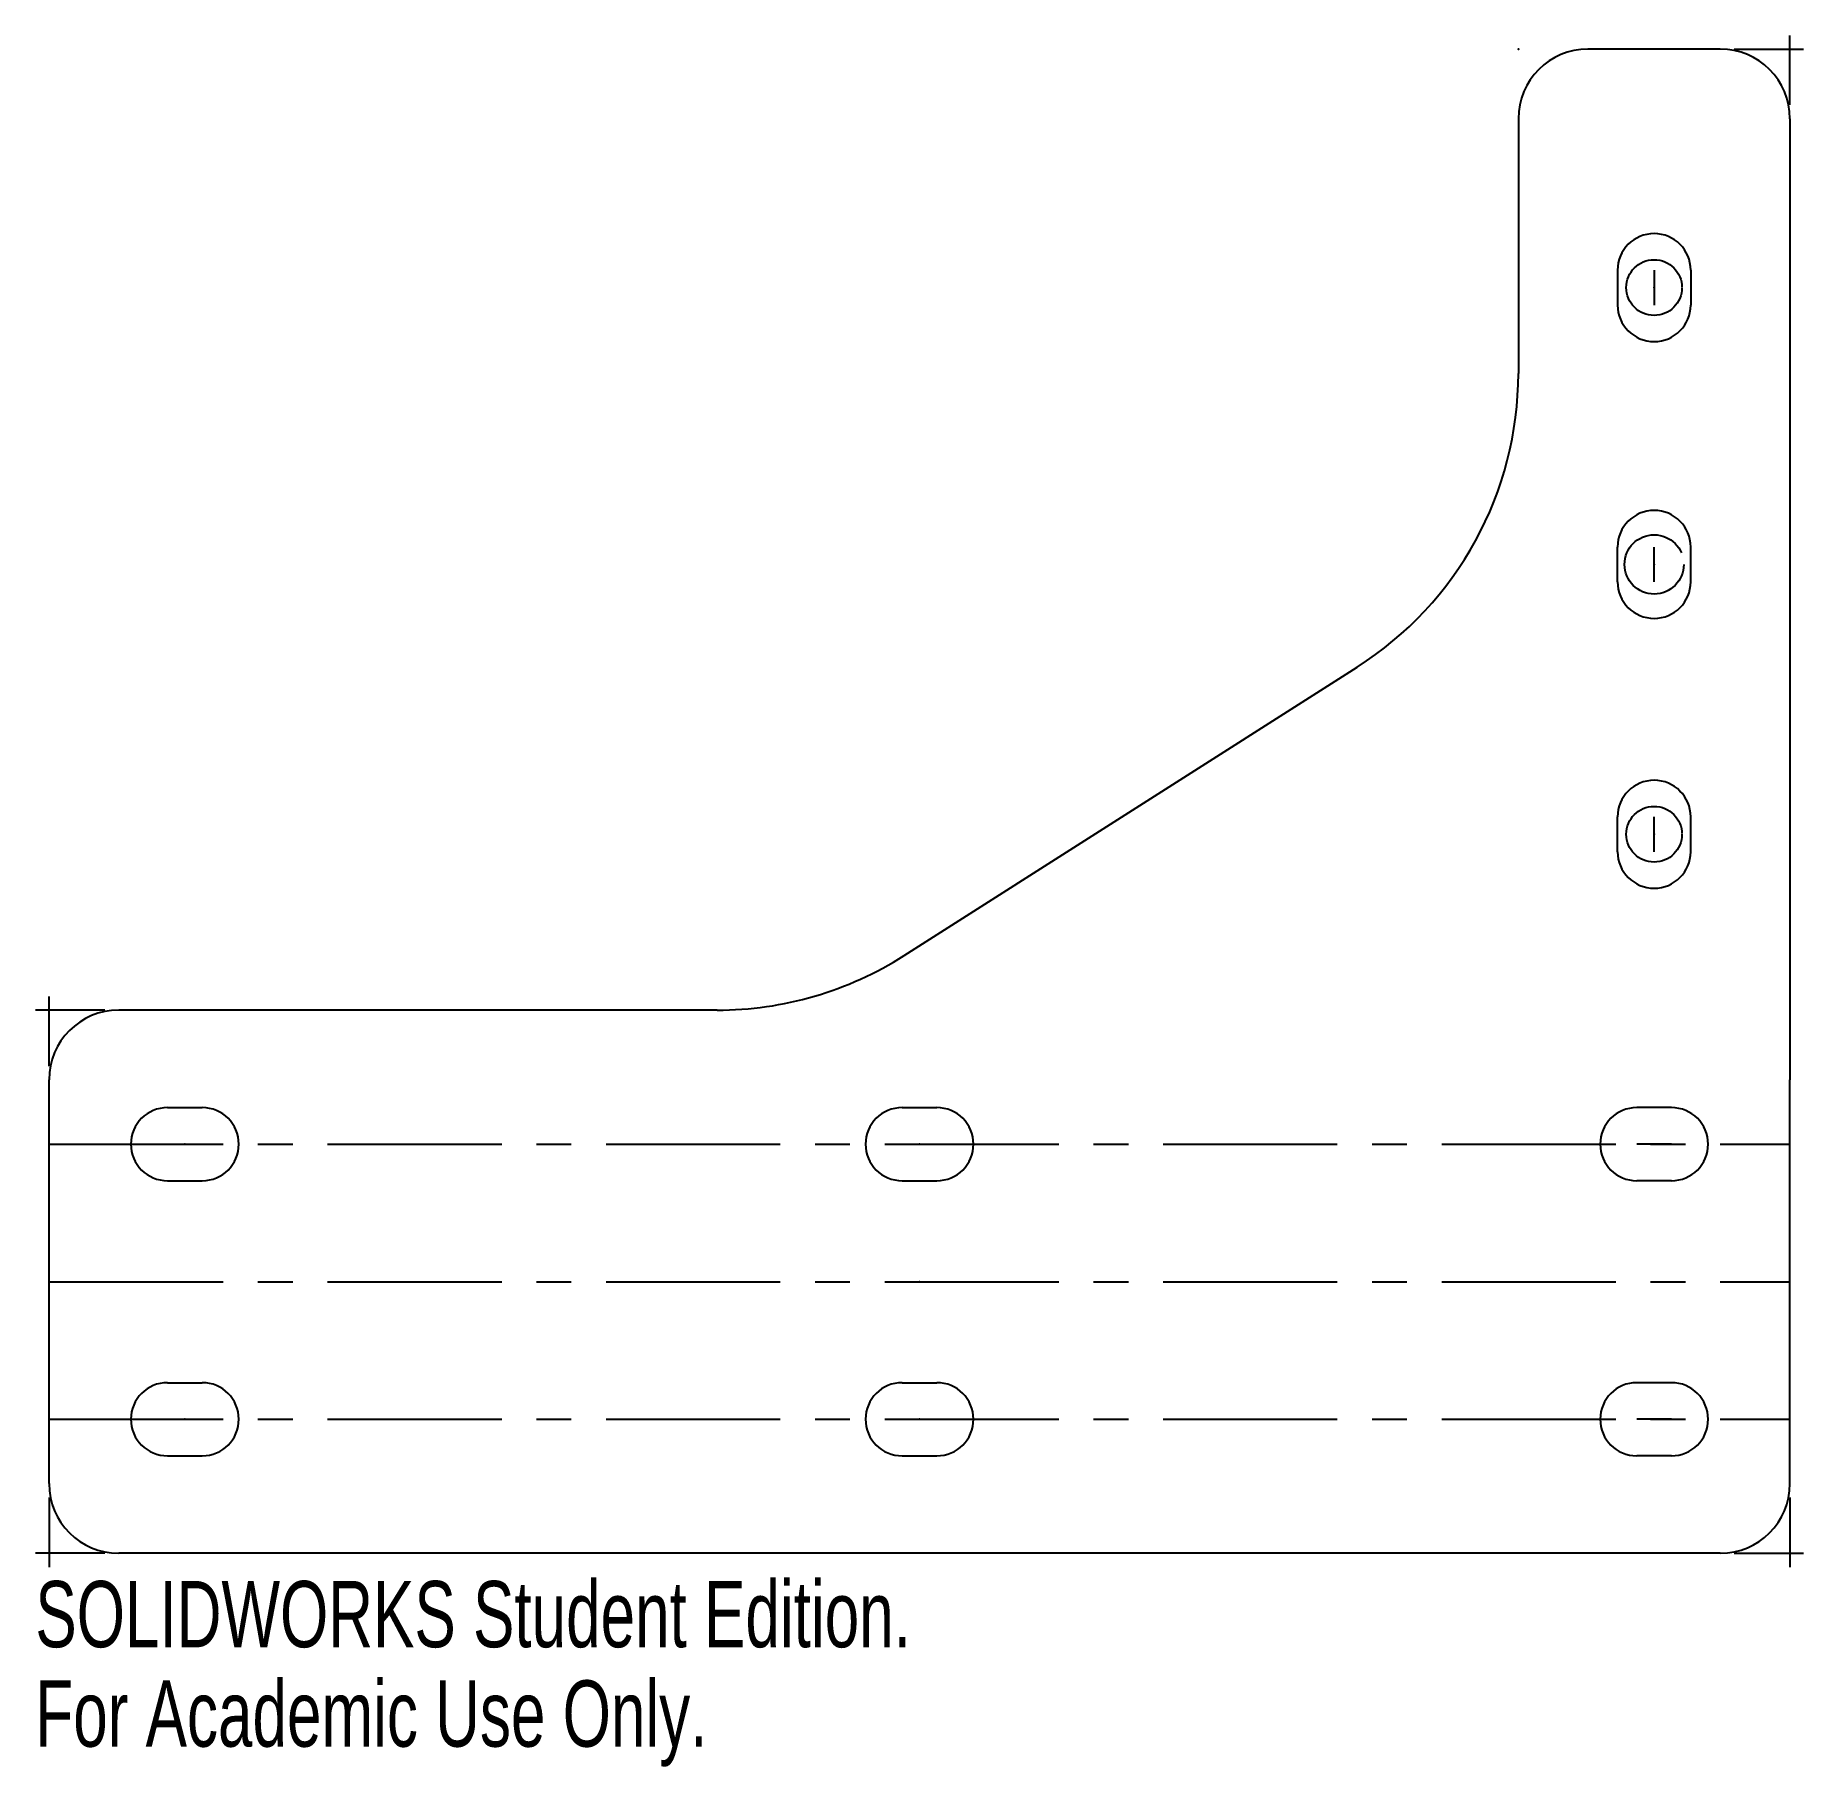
# Model space of a CAD drawing. Header units: inches. Extents: x -2.54 to 2.54, y -1.39 to 3.58.
import ezdxf

# ---------------------------------------------------------------- set-up
doc = ezdxf.new("R2010")
doc.units = ezdxf.units.IN
doc.header["$MEASUREMENT"] = 0
doc.header["$PDSIZE"] = -1
doc.linetypes.add('CENTERX2', pattern=[0.8, 0.5, -0.1, 0.1, -0.1])
doc.styles.add('SLDTEXTSTYLE0', font='TXT', dxfattribs={"width": 0.7})

msp = doc.modelspace()

# ---------------------------------------------------------------- linework, layer by layer
at = {"color": 7, "linetype": 'Continuous'}
for p, q in [((2.5, 3.3794), (2.5, 3.5794)), ((2.3, 3.54), (1.92, 3.54)), ((2.3394, 3.54), (2.5394, 3.54)), ((1.72, 3.34), (1.72, 2.6087)), ((2.5, 3.34), (2.5, 0.58)), ((2.005, 2.905), (2.005, 2.805)), ((2.215, 2.905), (2.215, 2.805)), ((2.005, 2.01), (2.005, 2.11)), ((2.215, 2.01), (2.215, 2.11)), ((-0.0442, 0.9365), (1.2571, 1.7652)), ((2.005, 1.235), (2.005, 1.335)), ((2.215, 1.235), (2.215, 1.335)), ((-2.5, 0.6194), (-2.5, 0.8194)), ((-2.3394, 0.78), (-2.5394, 0.78)), ((-0.5814, 0.78), (-2.3, 0.78)), ((-2.5, -0.58), (-2.5, 0.58)), ((2.5, -0.58), (2.5, 0.58)), ((-2.16, 0.5), (-2.06, 0.5)), ((-0.05, 0.5), (0.05, 0.5)), ((2.16, 0.5), (2.06, 0.5)), ((-2.16, 0.29), (-2.06, 0.29)), ((-0.05, 0.29), (0.05, 0.29)), ((2.16, 0.29), (2.06, 0.29)), ((-2.16, -0.29), (-2.06, -0.29)), ((-0.05, -0.29), (0.05, -0.29)), ((2.16, -0.29), (2.06, -0.29)), ((-2.16, -0.5), (-2.06, -0.5)), ((-0.05, -0.5), (0.05, -0.5)), ((2.16, -0.5), (2.06, -0.5)), ((-2.5, -0.6194), (-2.5, -0.8194)), ((2.5, -0.6194), (2.5, -0.8194)), ((-2.3394, -0.78), (-2.5394, -0.78)), ((2.3, -0.78), (-2.3, -0.78)), ((2.3394, -0.78), (2.5394, -0.78))]:
    msp.add_line(p, q, dxfattribs=at)
at = {"color": 7, "linetype": 'CENTERX2'}
for p, q in [((2.11, 2.905), (2.11, 2.805)), ((2.11, 2.01), (2.11, 2.11)), ((2.11, 1.235), (2.11, 1.335)), ((-2.5, 0.395), (2.5, 0.395)), ((-2.16, 0.395), (-2.06, 0.395)), ((-0.05, 0.395), (0.05, 0.395)), ((2.16, 0.395), (2.06, 0.395)), ((-2.5, 0), (2.5, 0)), ((-2.5, -0.395), (2.5, -0.395)), ((-2.16, -0.395), (-2.06, -0.395)), ((-0.05, -0.395), (0.05, -0.395)), ((2.16, -0.395), (2.06, -0.395))]:
    msp.add_line(p, q, dxfattribs=at)
for centre, radius in [((2.11, 2.855), 0.08), ((2.11, 2.06), 0.085), ((2.11, 1.285), 0.08)]:
    msp.add_circle(centre, radius, dxfattribs=at)
at = {"color": 7, "linetype": 'Continuous'}
for centre, radius, start, end in [((1.92, 3.34), 0.2, 90, 180), ((2.3, 3.34), 0.2, 0, 90), ((2.11, 2.905), 0.105, 0, 180), ((2.11, 2.805), 0.105, 180, 0), ((0.72, 2.6087), 1, 302.4896, 0), ((2.11, 2.11), 0.105, 0, 180), ((2.11, 2.01), 0.105, 180, 0), ((2.11, 1.335), 0.105, 0, 180), ((2.11, 1.235), 0.105, 180, 0), ((-0.5814, 1.78), 1, 270, 302.4896), ((-2.3, 0.58), 0.2, 90, 180), ((-2.16, 0.395), 0.105, 90, 270), ((-2.06, 0.395), 0.105, 270, 90), ((-0.05, 0.395), 0.105, 90, 270), ((0.05, 0.395), 0.105, 270, 90), ((2.06, 0.395), 0.105, 90, 270), ((2.16, 0.395), 0.105, 270, 90), ((-2.16, -0.395), 0.105, 90, 270), ((-2.06, -0.395), 0.105, 270, 90), ((-0.05, -0.395), 0.105, 90, 270), ((0.05, -0.395), 0.105, 270, 90), ((2.06, -0.395), 0.105, 90, 270), ((2.16, -0.395), 0.105, 270, 90), ((-2.3, -0.58), 0.2, 180, 270), ((2.3, -0.58), 0.2, 270, 0)]:
    msp.add_arc(centre, radius, start, end, dxfattribs=at)
for p in [(1.72, 3.54), (2.11, 2.855), (2.11, 2.06), (2.11, 1.285), (-2.11, 0.395), (0, 0.395), (2.11, 0.395), (0, 0), (-2.11, -0.395), (0, -0.395), (2.11, -0.395)]:
    msp.add_point(p, dxfattribs=at)

# ---------------------------------------------------------------- texts
at = {"color": 7, "linetype": 'Continuous', "char_height": 0.1903, "attachment_point": 1, "style": 'SLDTEXTSTYLE0'}
for s, insert in [('SOLIDWORKS Student Edition.', (-2.5394, -0.8595)), ('For Academic Use Only.', (-2.5394, -1.145))]:
    msp.add_mtext(s, dxfattribs=dict(at, insert=insert))

doc.saveas('drawing.dxf')
